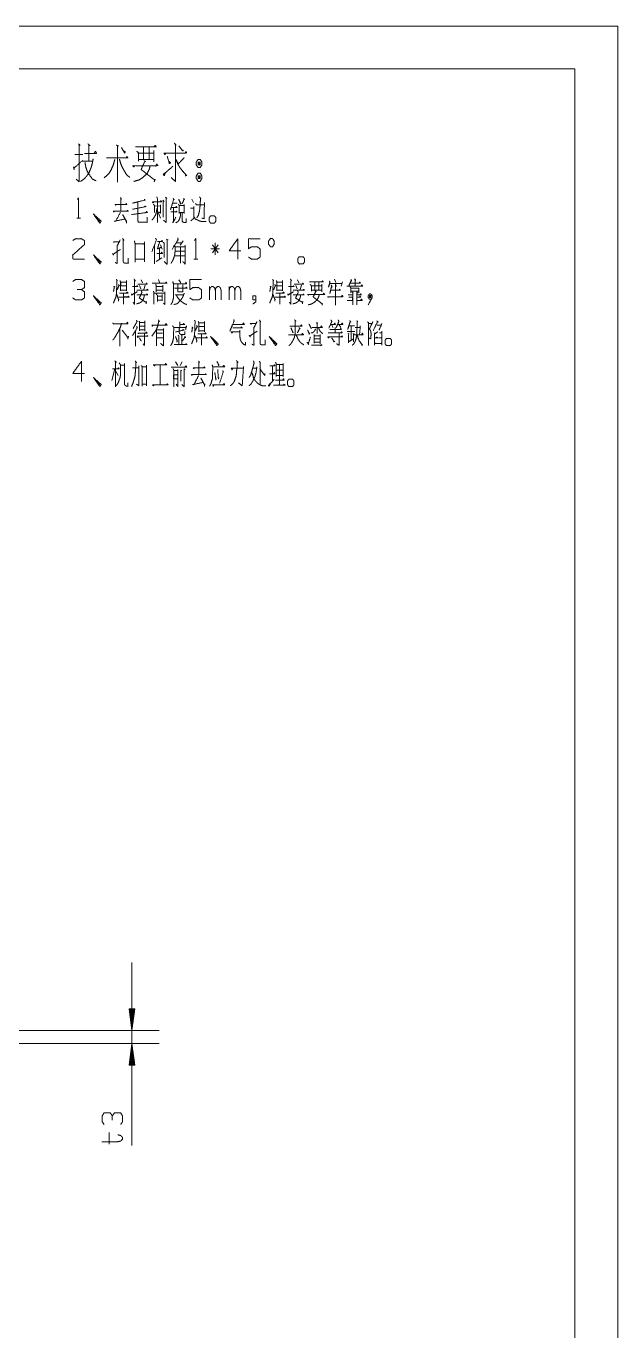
# Model space of a CAD drawing. Header units: millimetres. Extents: x 0 to 420, y 0 to 297.
# Drawn here: x 351.1 to 420, y 144.9 to 297 of the extents above; entities that cross this region are included whole.
import ezdxf

# ---------------------------------------------------------------- set-up
doc = ezdxf.new("R2010")
doc.units = ezdxf.units.MM
doc.layers.add('101', color=7, linetype='Continuous', true_color=0xffffff)

msp = doc.modelspace()

# ---------------------------------------------------------------- linework, layer by layer
at = {"layer": '101', "color": 133, "linetype": 'Continuous', "lineweight": 18}
for p, q in [((420, 297), (0, 297)), ((420, 0), (420, 297)), ((415, 292), (25, 292)), ((415, 5), (415, 292))]:
    msp.add_line(p, q, dxfattribs=at)
at = {"layer": '101', "color": 72, "linetype": 'Continuous', "lineweight": 18}
for p, q in [((356.74, 282.05), (357.64, 282.05)), ((357.64, 281.26), (358.78, 281.26)), ((367.31, 277.06), (367.46, 276.91)), ((370.35, 276.83), (370.56, 276.43)), ((366.02, 276.01), (366.7, 276.03)), ((366.38, 275.38), (366.7, 274.61)), ((366.98, 276.71), (367.12, 276.56)), ((367.03, 276.61), (367.03, 274.73)), ((370.21, 275.76), (370.52, 275.76)), ((356.95, 274.61), (357.38, 274.61)), ((366.02, 271.45), (366.02, 269.27)), ((366.59, 271.07), (366.59, 269.8)), ((366.71, 271.5), (366.89, 271)), ((367.35, 272.17), (367.6, 272.1)), ((368.46, 270.77), (369.55, 270.77)), ((368.56, 271.75), (369.25, 271.75)), ((369.34, 271.95), (369.01, 271.47)), ((373.6, 271.05), (372.59, 271.05)), ((373.42, 271.52), (372.76, 270.57)), ((372.76, 271.52), (373.44, 270.57)), ((373.08, 270.32), (373.08, 271.75)), ((366.22, 269.55), (366.87, 269.97)), ((368.42, 270.22), (369.54, 270.22)), ((370.61, 269.85), (371.04, 269.85)), ((364.28, 266.78), (364.42, 266.36)), ((364.45, 267.41), (364.61, 267.06)), ((364.91, 266.81), (364.77, 266.31)), ((366.22, 266.21), (367.01, 266.21)), ((366.27, 266.63), (366.98, 266.63)), ((366.47, 267.48), (366.61, 267.13)), ((366.98, 266.81), (366.98, 266.03)), ((368.83, 267.41), (369.06, 267.06)), ((372.43, 265.08), (372.43, 266.66)), ((374.71, 265.08), (374.71, 266.66)), ((382.49, 266.78), (382.63, 266.36)), ((382.67, 267.41), (382.82, 267.06)), ((383.13, 266.81), (382.98, 266.31)), ((386.97, 267.51), (387.13, 267.13)), ((387.93, 267.18), (387.77, 266.68)), ((365.97, 265.88), (367.21, 265.88)), ((366.34, 265.53), (366.89, 265.53)), ((366.34, 265.06), (366.89, 265.06)), ((366.92, 265.73), (366.92, 264.96)), ((368.41, 265.66), (369.41, 265.66)), ((361.98, 261.75), (361.98, 259.7)), ((364.31, 262.45), (364.9, 262.45)), ((364.31, 262.02), (364.9, 262.02)), ((364.9, 262.65), (364.9, 261.45)), ((386.67, 262.17), (386.78, 261.87)), ((387.04, 261.87), (387.04, 261.25)), ((387.54, 262.17), (387.7, 261.85)), ((362.25, 261.57), (362.92, 260.7)), ((362.97, 260.87), (362.9, 260.5)), ((363.78, 261.45), (363.78, 259.7)), ((364.31, 261.6), (364.9, 261.6)), ((364.86, 261.25), (364.86, 259.8)), ((366.29, 261.2), (366.96, 261.2)), ((366.31, 260.67), (366.98, 260.67)), ((392.16, 260.65), (392.5, 260.65)), ((364.86, 259.75), (364.67, 259.97)), ((366.68, 257.53), (366.68, 255.18)), ((366.68, 257.51), (366.68, 255.18)), ((368.46, 257.88), (368.71, 257.43)), ((369.22, 257.88), (369.01, 257.43)), ((377.48, 257.11), (377.9, 257.11)), ((379.75, 257.38), (379.75, 255.56)), ((361.38, 257.03), (361.05, 255.68)), ((361.45, 256.83), (361.79, 256.26)), ((380.19, 256.91), (380.97, 256.91)), ((368.55, 255.26), (368.72, 254.98)), ((360.72, 166.69), (360.72, 168.02))]:
    msp.add_line(p, q, dxfattribs=at)
at = {"layer": '101', "color": 22, "linetype": 'Continuous', "lineweight": 18}
for p, q in [((363.38, 187.85), (363.38, 166.52)), ((363.05, 182.45), (363.05, 182.42)), ((363.05, 182.45), (363.05, 182.42)), ((363.72, 182.45), (363.05, 182.45)), ((363.05, 182.45), (363.38, 179.91)), ((363.11, 182.45), (363.11, 182.03)), ((363.16, 182.45), (363.16, 181.65)), ((363.21, 182.45), (363.21, 181.26)), ((363.26, 182.45), (363.26, 180.88)), ((363.31, 182.45), (363.31, 180.49)), ((363.36, 182.45), (363.36, 180.11)), ((363.38, 179.91), (363.72, 182.45)), ((363.41, 182.45), (363.41, 180.11)), ((363.46, 182.45), (363.46, 180.49)), ((363.51, 182.45), (363.51, 180.88)), ((363.56, 182.45), (363.56, 181.26)), ((363.61, 182.45), (363.61, 181.65)), ((363.66, 182.45), (363.66, 182.03)), ((363.71, 182.45), (363.71, 182.42)), ((363.71, 182.45), (363.71, 182.42)), ((340.89, 179.91), (366.56, 179.91)), ((340.89, 178.41), (366.56, 178.41)), ((363.38, 178.41), (363.05, 175.87)), ((363.36, 175.87), (363.36, 178.22)), ((363.72, 175.87), (363.38, 178.41)), ((363.41, 175.87), (363.41, 178.22)), ((363.16, 175.87), (363.16, 176.68)), ((363.21, 175.87), (363.21, 177.06)), ((363.26, 175.87), (363.26, 177.45)), ((363.31, 175.87), (363.31, 177.83)), ((363.46, 175.87), (363.46, 177.83)), ((363.51, 175.87), (363.51, 177.45)), ((363.56, 175.87), (363.56, 177.06)), ((363.61, 175.87), (363.61, 176.68)), ((363.05, 175.87), (363.05, 175.9)), ((363.05, 175.87), (363.05, 175.9)), ((363.05, 175.87), (363.72, 175.87)), ((363.11, 175.87), (363.11, 176.29)), ((363.66, 175.87), (363.66, 176.29)), ((363.71, 175.87), (363.71, 175.9)), ((363.71, 175.87), (363.71, 175.9))]:
    msp.add_line(p, q, dxfattribs=at)
at = {"layer": '101', "color": 72, "linetype": 'Continuous', "lineweight": 18}
for points, knots in [([(357.14, 283.28), (357.35, 283.06), (357.24, 283.21), (357.24, 278.86), (356.87, 279.16)], [0, 0, 0.058118, 0.092648, 0.910296, 1, 1]), ([(358.25, 283.28), (358.49, 283.06), (358.36, 283.13), (358.36, 281.3)], [0, 0, 0.141491, 0.207199, 1, 1]), ([(361.56, 283.13), (361.8, 283.02), (361.69, 283.06), (361.69, 278.82), (361.69, 281.63), (360.42, 281.63), (362.91, 281.63), (362.78, 281.82), (362.73, 281.63)], [0, 0, 0.022712, 0.032398, 0.397208, 0.639338, 0.748898, 0.963454, 0.983224, 1, 1]), ([(363.81, 282.91), (366.22, 282.91), (366.09, 283.1), (365.93, 282.91)], [0, 0, 0.83535, 0.914861, 1, 1]), ([(368.31, 283.36), (368.52, 283.1), (368.44, 283.25), (368.44, 278.9), (367.94, 279.35)], [0, 0, 0.060994, 0.09168, 0.877914, 1, 1]), ([(368.84, 283.06), (369.32, 282.42), (369.34, 282.53), (369.13, 282.57)], [0, 0, 0.706379, 0.80892, 1, 1]), ([(358.86, 281.52), (358.76, 281), (358.65, 280.58), (358.52, 280.25), (358.36, 279.87), (358.09, 279.5), (357.83, 279.2), (357.4, 278.9)], [0, 0, 0.172181, 0.309106, 0.425674, 0.556623, 0.704264, 0.832969, 1, 1]), ([(357.85, 282.16), (359.26, 282.16), (359.13, 282.42), (358.99, 282.2)], [0, 0, 0.716779, 0.866782, 1, 1]), ([(361.38, 281.45), (361.24, 280.92), (361, 280.32), (360.74, 279.87), (360.16, 279.31)], [0, 0, 0.214887, 0.471142, 0.678416, 1, 1]), ([(361.93, 281.48), (362.04, 281.07), (362.25, 280.55), (362.52, 280.06), (362.81, 279.61), (363.12, 279.38)], [0, 0, 0.172226, 0.40119, 0.625584, 0.842425, 1, 1]), ([(362.17, 282.83), (362.54, 282.2), (362.62, 282.35), (362.44, 282.42)], [0, 0, 0.665998, 0.819289, 1, 1]), ([(363.94, 282.42), (364.15, 282.23), (364.15, 281.26), (364.15, 281.45), (365.93, 281.45), (365.93, 281.18), (365.93, 282.5), (365.93, 282.2), (364.07, 282.2), (364.74, 282.2), (364.74, 282.87), (364.74, 281.45), (365.4, 281.45), (365.4, 282.83)], [0, 0, 0.024061, 0.106929, 0.122865, 0.273835, 0.296145, 0.407696, 0.433195, 0.590926, 0.647257, 0.704627, 0.825741, 0.882075, 1, 1]), ([(367.33, 282.16), (367.2, 282.01), (367.12, 282.2), (369.77, 282.2), (369.69, 282.38), (369.58, 282.2)], [0, 0, 0.057613, 0.116234, 0.87937, 0.937996, 1, 1]), ([(367.49, 281.82), (367.75, 280.96), (367.89, 281.07), (367.7, 281.26)], [0, 0, 0.673372, 0.803126, 1, 1]), ([(369.48, 281.67), (368.76, 280.92), (368.5, 281.48), (368.76, 280.85), (369, 280.47), (369.26, 280.13), (369.72, 279.61), (369.77, 279.61), (369.58, 279.53)], [0, 0, 0.248755, 0.397954, 0.563612, 0.670259, 0.773231, 0.939249, 0.951975, 1, 1]), ([(371.33, 281.45), (371.09, 281.45), (370.88, 281.15), (370.88, 280.81), (371.09, 280.51), (371.33, 280.51), (371.54, 280.81), (371.54, 281.15), (371.33, 281.45)], [0, 0, 0.090998, 0.231133, 0.359864, 0.5, 0.590998, 0.731133, 0.859864, 1, 1]), ([(356.58, 280.58), (356.66, 280.25), (356.61, 280.43), (357.64, 281.33)], [0, 0, 0.181314, 0.283204, 1, 1]), ([(357.91, 281.11), (357.96, 280.85), (358.01, 280.55), (358.12, 280.21), (358.28, 279.87), (358.78, 279.16), (359.21, 278.97)], [0, 0, 0.101602, 0.217186, 0.35141, 0.492967, 0.824037, 1, 1]), ([(363.73, 280.73), (363.6, 280.58), (363.46, 280.73), (366.43, 280.73), (366.27, 280.92), (366.14, 280.66)], [0, 0, 0.051206, 0.102404, 0.86189, 0.924783, 1, 1]), ([(365.48, 280.62), (365.4, 280.32), (365.16, 279.83), (364.66, 279.35), (364.18, 279.05), (363.6, 278.9)], [0, 0, 0.114099, 0.313639, 0.571349, 0.778586, 1, 1]), ([(364.79, 281.33), (364.98, 281.18), (364.9, 281.26), (364.45, 280.28), (366.04, 279.05), (366.09, 279.16), (365.98, 278.86)], [0, 0, 0.061498, 0.089673, 0.366507, 0.885946, 0.917995, 1, 1]), ([(367.28, 279.91), (367.14, 279.57), (367.01, 279.68), (368.15, 280.66)], [0, 0, 0.178048, 0.263427, 1, 1]), ([(371.54, 279.53), (371.33, 279.87), (371.09, 279.87), (370.88, 279.53), (370.88, 279.23), (371.09, 278.9), (371.33, 278.9), (371.54, 279.23), (371.54, 279.53)], [0, 0, 0.149207, 0.238507, 0.387714, 0.5, 0.649207, 0.738507, 0.887714, 1, 1]), ([(371.09, 280.81), (371.33, 280.81), (371.09, 281.15), (371.09, 280.81)], [0, 0, 0.241134, 0.658878, 1, 1]), ([(371.33, 280.81), (371.33, 281.15), (371.09, 281.15)], [0, 0, 0.585863, 1, 1]), ([(371.09, 279.53), (371.09, 279.23), (371.33, 279.23)], [0, 0, 0.557014, 1, 1]), ([(371.33, 279.53), (371.09, 279.53), (371.33, 279.23), (371.33, 279.53)], [0, 0, 0.258801, 0.674582, 1, 1]), ([(357.02, 276.78), (357.16, 276.98), (357.16, 274.61)], [0, 0, 0.093484, 1, 1]), ([(362.04, 277.01), (362.16, 276.83), (362.07, 276.91), (362.07, 275.43), (361.21, 275.43), (362.96, 275.43), (362.87, 275.53), (362.76, 275.41)], [0, 0, 0.045421, 0.069987, 0.382582, 0.566134, 0.936979, 0.965261, 1, 1]), ([(364.83, 276.83), (364.91, 276.66), (364.86, 276.71), (363.43, 276.36), (364.08, 276.51), (364.08, 274.31), (364.12, 274.16), (364.21, 274.13), (365.16, 274.13), (365.16, 274.71)], [0, 0, 0.030685, 0.042092, 0.272772, 0.377788, 0.722125, 0.746245, 0.760616, 0.910001, 1, 1]), ([(366.27, 277.08), (366.34, 276.96), (366.34, 274.11)], [0, 0, 0.047976, 1, 1]), ([(367.38, 276.96), (367.38, 274.11), (367.07, 274.36)], [0, 0, 0.875685, 1, 1]), ([(368.18, 276.91), (368.32, 276.73), (368.25, 276.81), (367.88, 275.61), (368.12, 276.36), (368.65, 276.36)], [0, 0, 0.077468, 0.112955, 0.545474, 0.817418, 1, 1]), ([(368.83, 276.83), (369.06, 276.26), (369.11, 276.33), (368.97, 276.51)], [0, 0, 0.66153, 0.759653, 1, 1]), ([(369.41, 276.93), (369.5, 276.78), (369.47, 276.86), (369.25, 276.33)], [0, 0, 0.21148, 0.31219, 1, 1]), ([(371.25, 277.08), (371.39, 276.93), (371.35, 276.58), (371.32, 276.11), (371.25, 275.43), (371.11, 274.93), (370.95, 274.66)], [0, 0, 0.080831, 0.21877, 0.405539, 0.671669, 0.875423, 1, 1]), ([(361.33, 275.41), (361.26, 275.33), (361.21, 275.43)], [0, 0, 0.476558, 1, 1]), ([(361.56, 276.21), (361.47, 276.11), (361.42, 276.21), (362.8, 276.21), (362.71, 276.33), (362.64, 276.21)], [0, 0, 0.06942, 0.128308, 0.845615, 0.925275, 1, 1]), ([(363.34, 275.03), (365.18, 275.28), (365.11, 275.41), (365, 275.28)], [0, 0, 0.857805, 0.924206, 1, 1]), ([(363.45, 275.66), (365.02, 275.96), (364.91, 276.03), (364.79, 275.91)], [0, 0, 0.83968, 0.90778, 1, 1]), ([(366.31, 275.78), (366.24, 275.41), (366.2, 275.18), (366.13, 274.98), (365.95, 274.68), (365.86, 274.56), (365.72, 274.38)], [0, 0, 0.246559, 0.393713, 0.530773, 0.755733, 0.854643, 1, 1]), ([(365.9, 276.48), (365.85, 276.36), (365.76, 276.51), (366.84, 276.51), (366.77, 276.66), (366.71, 276.51)], [0, 0, 0.079267, 0.180895, 0.810308, 0.907125, 1, 1]), ([(365.9, 276.23), (366.01, 276.08), (366.01, 275.26)], [0, 0, 0.182116, 1, 1]), ([(366.7, 276.16), (366.7, 275.18), (366.54, 275.33)], [0, 0, 0.816823, 1, 1]), ([(367.91, 275.33), (368.65, 275.33), (368.55, 275.43), (368.46, 275.31)], [0, 0, 0.712959, 0.852951, 1, 1]), ([(368, 275.86), (368.64, 275.86), (368.55, 275.98), (368.48, 275.86)], [0, 0, 0.682009, 0.846089, 1, 1]), ([(368.23, 275.83), (368.23, 274.31), (368.14, 274.08), (368.49, 274.71)], [0, 0, 0.613742, 0.711024, 1, 1]), ([(368.79, 276.26), (368.88, 276.11), (368.88, 275.16), (368.88, 275.28), (369.47, 275.28), (369.47, 275.16), (369.47, 276.21), (369.47, 276.08), (368.87, 276.08)], [0, 0, 0.046627, 0.301097, 0.334578, 0.490818, 0.524299, 0.80555, 0.839032, 1, 1]), ([(370.59, 275.98), (370.59, 274.73), (370.58, 274.58), (370.43, 274.46), (370.24, 274.31)], [0, 0, 0.681074, 0.763374, 0.866199, 1, 1]), ([(370.79, 276.33), (370.89, 276.16), (371.81, 276.16)], [0, 0, 0.182106, 1, 1]), ([(371.83, 276.43), (371.78, 274.56), (371.51, 274.61)], [0, 0, 0.874253, 1, 1]), ([(359.03, 274.88), (359.64, 274.26), (359.49, 274.26), (358.89, 275.11), (359.64, 274.03), (359.79, 274.26), (358.89, 275.11)], [0, 0, 0.178025, 0.207055, 0.420794, 0.689031, 0.745609, 1, 1]), ([(362.04, 275.28), (361.49, 274.26), (361.33, 274.26), (362.58, 274.51), (362.3, 275.03), (362.74, 274.21), (362.76, 274.36), (362.73, 274.03)], [0, 0, 0.252061, 0.28656, 0.564067, 0.693391, 0.896349, 0.929101, 1, 1]), ([(369.04, 275.21), (369.04, 274.93), (368.97, 274.66), (368.87, 274.38), (368.74, 274.21), (368.51, 274.08)], [0, 0, 0.20682, 0.42038, 0.64206, 0.803258, 1, 1]), ([(369.24, 275.21), (369.24, 274.26), (369.31, 274.16), (369.45, 274.11), (369.71, 274.11), (369.71, 274.58)], [0, 0, 0.484059, 0.546452, 0.622866, 0.757976, 1, 1]), ([(370.65, 274.71), (370.77, 274.51), (370.95, 274.43), (371.14, 274.33), (371.32, 274.26), (371.51, 274.23), (371.76, 274.21), (372.01, 274.21)], [0, 0, 0.153715, 0.279194, 0.422093, 0.547602, 0.675722, 0.838259, 1, 1]), ([(372.39, 274.26), (372.39, 274.68), (372.55, 274.88), (372.99, 274.88), (373.15, 274.68), (373.15, 274.26), (372.99, 274.03), (372.55, 274.03), (372.39, 274.26)], [0, 0, 0.152006, 0.243399, 0.401445, 0.492847, 0.644854, 0.743408, 0.901454, 1, 1]), ([(365.69, 270.67), (366.24, 272.1), (366.15, 272.25), (366.13, 272.27)], [0, 0, 0.881766, 0.982315, 1, 1]), ([(368.71, 272.3), (368.76, 272.1), (368.05, 270.97)], [0, 0, 0.134742, 1, 1]), ([(370.68, 272.02), (370.82, 272.22), (370.82, 269.85)], [0, 0, 0.093492, 1, 1]), ([(379.52, 271.27), (379.75, 271.27), (379.97, 271.6), (379.97, 271.92), (379.75, 272.25), (379.52, 272.25), (379.29, 271.92), (379.29, 271.6), (379.52, 271.27)], [0, 0, 0.08568, 0.230391, 0.351581, 0.496291, 0.581972, 0.730391, 0.851581, 1, 1]), ([(356.49, 272), (356.81, 272.22), (357.5, 272.22), (357.84, 272), (357.84, 271.52), (356.48, 270.32), (356.49, 269.85), (357.84, 269.85)], [0, 0, 0.069695, 0.19298, 0.265275, 0.350227, 0.674741, 0.759751, 1, 1]), ([(361.1, 270.5), (361.24, 270.3), (361.17, 270.4), (362.04, 270.97)], [0, 0, 0.174086, 0.261144, 1, 1]), ([(361.35, 271.9), (361.31, 271.8), (361.22, 271.85), (361.97, 271.85)], [0, 0, 0.111652, 0.218549, 1, 1]), ([(362, 272.07), (361.66, 271.37), (361.66, 269.32), (361.42, 269.45)], [0, 0, 0.250154, 0.910669, 1, 1]), ([(362.28, 272.25), (362.46, 272.05), (362.37, 272.1), (362.37, 269.57), (362.39, 269.45), (362.55, 269.37), (362.96, 269.37), (362.96, 269.95)], [0, 0, 0.063903, 0.088215, 0.692697, 0.722919, 0.765024, 0.862342, 1, 1]), ([(363.68, 271.95), (363.75, 271.62), (363.75, 269.5), (363.75, 269.82), (364.84, 269.82), (364.84, 269.5), (364.84, 271.85), (364.84, 271.6), (363.76, 271.6)], [0, 0, 0.042197, 0.311812, 0.353047, 0.492087, 0.533322, 0.831484, 0.863205, 1, 1]), ([(366.61, 271.85), (366.34, 271.02), (366.8, 271.22)], [0, 0, 0.633571, 1, 1]), ([(366.36, 271.9), (366.96, 271.9), (366.89, 272.02), (366.8, 271.9)], [0, 0, 0.66949, 0.829474, 1, 1]), ([(367.03, 271.8), (367.14, 271.7), (367.14, 270.02)], [0, 0, 0.080053, 1, 1]), ([(367.47, 272.1), (367.47, 269.25), (367.14, 269.55)], [0, 0, 0.863559, 1, 1]), ([(368.28, 271.45), (368.41, 271.27), (368.41, 270.77), (368.39, 270.55), (368.37, 270.4), (368.32, 270.17), (368.25, 269.95), (368.16, 269.72), (368.07, 269.57), (367.93, 269.35)], [0, 0, 0.095695, 0.318947, 0.419719, 0.487151, 0.590367, 0.695672, 0.803617, 0.881349, 1, 1]), ([(368.42, 271.27), (369.59, 271.27), (369.59, 271.47), (369.59, 269.27), (369.31, 269.55)], [0, 0, 0.294508, 0.345002, 0.900412, 1, 1]), ([(368.95, 271.25), (369.04, 271.27), (369.04, 269.35)], [0, 0, 0.045543, 1, 1]), ([(376.05, 270.8), (374.71, 270.8), (375.71, 272.22), (375.71, 269.85)], [0, 0, 0.24587, 0.565296, 1, 1]), ([(376.96, 270.07), (377.3, 269.85), (377.99, 269.85), (378.32, 270.07), (378.32, 271.02), (377.99, 271.27), (377.3, 271.27), (376.96, 271.05), (376.96, 272.22), (378.32, 272.22)], [0, 0, 0.062231, 0.168346, 0.230572, 0.376816, 0.441262, 0.547377, 0.609608, 0.790488, 1, 1]), ([(359.03, 270.12), (359.64, 269.5), (359.49, 269.5), (358.89, 270.35), (359.64, 269.27), (359.79, 269.5), (358.89, 270.35)], [0, 0, 0.178025, 0.207055, 0.420794, 0.689031, 0.745609, 1, 1]), ([(366.27, 270.5), (366.94, 270.5), (366.84, 270.65), (366.77, 270.5)], [0, 0, 0.657714, 0.837599, 1, 1]), ([(382.72, 269.5), (382.72, 269.92), (382.87, 270.12), (383.32, 270.12), (383.48, 269.92), (383.48, 269.5), (383.32, 269.27), (382.87, 269.27), (382.72, 269.5)], [0, 0, 0.152004, 0.243404, 0.401447, 0.492848, 0.644851, 0.743404, 0.901447, 1, 1]), ([(357.5, 266.28), (357.84, 266.51), (357.84, 267.23), (357.5, 267.46), (356.81, 267.46), (356.48, 267.23)], [0, 0, 0.153873, 0.429854, 0.583727, 0.846127, 1, 1]), ([(356.49, 265.31), (356.81, 265.08), (357.5, 265.08), (357.84, 265.31), (357.84, 266.03), (357.5, 266.28), (356.99, 266.28)], [0, 0, 0.124125, 0.343695, 0.472452, 0.703386, 0.836738, 1, 1]), ([(361.56, 267.48), (361.68, 267.31), (361.63, 267.38), (361.58, 265.81), (361.51, 265.41), (361.35, 265.03), (361.22, 264.71)], [0, 0, 0.070423, 0.100605, 0.618414, 0.751883, 0.885732, 1, 1]), ([(361.26, 266.68), (361.4, 266.58), (361.33, 266.63), (361.24, 266.08)], [0, 0, 0.212004, 0.318014, 1, 1]), ([(361.81, 266.86), (361.93, 266.73), (361.89, 266.78), (361.66, 266.26)], [0, 0, 0.2171, 0.292679, 1, 1]), ([(362, 267.33), (362.05, 267.18), (362.05, 266.13), (362.05, 266.23), (362.73, 266.23), (362.73, 266.13), (362.73, 267.33), (362.73, 267.16), (362.07, 267.16), (362.07, 266.73), (362.71, 266.73)], [0, 0, 0.030767, 0.23382, 0.253156, 0.383048, 0.402384, 0.634447, 0.668289, 0.79476, 0.876951, 1, 1]), ([(363.43, 266.63), (364.08, 266.63), (363.99, 266.73), (363.92, 266.63)], [0, 0, 0.718773, 0.865416, 1, 1]), ([(363.62, 267.51), (363.78, 267.31), (363.69, 267.38), (363.69, 264.56), (363.52, 264.81)], [0, 0, 0.072957, 0.106042, 0.912582, 1, 1]), ([(363.96, 266.23), (365.25, 266.23), (365.16, 266.33), (365.07, 266.23)], [0, 0, 0.828595, 0.914307, 1, 1]), ([(364.08, 266.93), (365.14, 266.93), (365.09, 267.06), (365.02, 266.93)], [0, 0, 0.79149, 0.892828, 1, 1]), ([(365.72, 267.03), (367.46, 267.03), (367.37, 267.18), (367.3, 267.03)], [0, 0, 0.835959, 0.919978, 1, 1]), ([(366.15, 266.91), (366.22, 266.71), (366.22, 266.03)], [0, 0, 0.239107, 1, 1]), ([(368.23, 266.96), (368.23, 265.41), (368.21, 265.28), (368.12, 264.91), (368.05, 264.73), (367.93, 264.56)], [0, 0, 0.628904, 0.680132, 0.836451, 0.913039, 1, 1]), ([(368.14, 267.21), (368.21, 266.96), (369.73, 266.96), (369.7, 267.16), (369.63, 267.03)], [0, 0, 0.122176, 0.836962, 0.932472, 1, 1]), ([(368.34, 266.46), (369.8, 266.46), (369.71, 266.58), (369.63, 266.46)], [0, 0, 0.827327, 0.913657, 1, 1]), ([(368.72, 266.86), (368.72, 266.03), (369.31, 266.03), (369.31, 266.83)], [0, 0, 0.373596, 0.63773, 1, 1]), ([(370.13, 265.31), (370.47, 265.08), (371.16, 265.08), (371.5, 265.31), (371.5, 266.26), (371.16, 266.51), (370.47, 266.51), (370.13, 266.28), (370.13, 267.46), (371.5, 267.46)], [0, 0, 0.062231, 0.168346, 0.230572, 0.376816, 0.441262, 0.547377, 0.609608, 0.790488, 1, 1]), ([(372.43, 266.18), (372.48, 266.46), (372.66, 266.63), (372.85, 266.63), (373.03, 266.46), (373.1, 266.18), (373.1, 265.08)], [0, 0, 0.118877, 0.224466, 0.306994, 0.41257, 0.533094, 1, 1]), ([(373.1, 266.18), (373.15, 266.46), (373.33, 266.63), (373.54, 266.63), (373.7, 266.46), (373.77, 266.18), (373.77, 265.08)], [0, 0, 0.118605, 0.223938, 0.313768, 0.413928, 0.534173, 1, 1]), ([(374.71, 266.18), (374.76, 266.46), (374.93, 266.63), (375.13, 266.63), (375.31, 266.46), (375.38, 266.18), (375.38, 265.08)], [0, 0, 0.11888, 0.224456, 0.306984, 0.412572, 0.533096, 1, 1]), ([(375.38, 266.18), (375.43, 266.46), (375.61, 266.63), (375.82, 266.63), (375.98, 266.46), (376.05, 266.18), (376.05, 265.08)], [0, 0, 0.118603, 0.223949, 0.313763, 0.413923, 0.534169, 1, 1]), ([(379.77, 267.48), (379.89, 267.31), (379.84, 267.38), (379.79, 265.81), (379.72, 265.41), (379.56, 265.03), (379.43, 264.71)], [0, 0, 0.070423, 0.100605, 0.618416, 0.751887, 0.885731, 1, 1]), ([(379.47, 266.68), (379.61, 266.58), (379.54, 266.63), (379.45, 266.08)], [0, 0, 0.212003, 0.318011, 1, 1]), ([(380.02, 266.86), (380.14, 266.73), (380.11, 266.78), (379.88, 266.26)], [0, 0, 0.217072, 0.292654, 1, 1]), ([(380.21, 267.33), (380.27, 267.18), (380.27, 266.13), (380.27, 266.23), (380.94, 266.23), (380.94, 266.13), (380.94, 267.33), (380.94, 267.16), (380.28, 267.16), (380.28, 266.73), (380.92, 266.73)], [0, 0, 0.030767, 0.23382, 0.253156, 0.383048, 0.402384, 0.634447, 0.668289, 0.79476, 0.876951, 1, 1]), ([(381.64, 266.63), (382.29, 266.63), (382.21, 266.73), (382.14, 266.63)], [0, 0, 0.718754, 0.865393, 1, 1]), ([(381.83, 267.51), (381.99, 267.31), (381.91, 267.38), (381.91, 264.56), (381.73, 264.81)], [0, 0, 0.072957, 0.106051, 0.912589, 1, 1]), ([(382.17, 266.23), (383.46, 266.23), (383.37, 266.33), (383.28, 266.23)], [0, 0, 0.8286, 0.914309, 1, 1]), ([(382.29, 266.93), (383.36, 266.93), (383.3, 267.06), (383.23, 266.93)], [0, 0, 0.79149, 0.892828, 1, 1]), ([(384.08, 267.18), (385.68, 267.18), (385.6, 267.31), (385.49, 267.18)], [0, 0, 0.835345, 0.914861, 1, 1]), ([(384.16, 266.86), (384.31, 266.73), (384.31, 266.08), (384.31, 266.21), (385.49, 266.21), (385.49, 266.03), (385.49, 266.91), (385.49, 266.71), (384.25, 266.71), (384.69, 266.71), (384.69, 267.16), (384.69, 266.21), (385.14, 266.21), (385.14, 267.13)], [0, 0, 0.024065, 0.106929, 0.122865, 0.273837, 0.296147, 0.407696, 0.433192, 0.590926, 0.647262, 0.704631, 0.825743, 0.882074, 1, 1]), ([(386.37, 267.28), (386.46, 267.18), (386.28, 266.58), (386.42, 266.98), (387.84, 266.98)], [0, 0, 0.051388, 0.292215, 0.455562, 1, 1]), ([(386.6, 266.83), (386.71, 266.56), (386.64, 266.68), (386.44, 265.81), (386.53, 266.21), (387.66, 266.21), (387.59, 266.33), (387.54, 266.21)], [0, 0, 0.093423, 0.138941, 0.423051, 0.552897, 0.911448, 0.956966, 1, 1]), ([(387.08, 266.91), (387.2, 266.68), (387.11, 266.78), (387.11, 264.48)], [0, 0, 0.095449, 0.14505, 1, 1]), ([(388.42, 266.68), (390.27, 266.68), (390.2, 266.83), (390.08, 266.71)], [0, 0, 0.844507, 0.919967, 1, 1]), ([(388.88, 267.48), (388.98, 267.28), (388.95, 267.38), (388.66, 266.78)], [0, 0, 0.227358, 0.333874, 1, 1]), ([(388.79, 266.61), (388.88, 266.51), (388.88, 265.91), (388.88, 266.11), (389.81, 266.11), (389.81, 265.91), (389.81, 266.46), (388.86, 266.46)], [0, 0, 0.03733, 0.205175, 0.261122, 0.52319, 0.579136, 0.732994, 1, 1]), ([(388.86, 267.03), (389.99, 267.03), (389.94, 267.18), (389.87, 267.06)], [0, 0, 0.788906, 0.899853, 1, 1]), ([(389.32, 267.53), (389.46, 267.38), (389.39, 267.48), (389.39, 266.73)], [0, 0, 0.191112, 0.304654, 1, 1]), ([(359.03, 265.36), (359.64, 264.73), (359.49, 264.73), (358.89, 265.58), (359.64, 264.51), (359.79, 264.73), (358.89, 265.58)], [0, 0, 0.178025, 0.207055, 0.420794, 0.689031, 0.745609, 1, 1]), ([(361.63, 265.66), (361.84, 265.08), (361.84, 265.18), (361.81, 264.93)], [0, 0, 0.634855, 0.738446, 1, 1]), ([(361.84, 265.41), (363.06, 265.41), (362.97, 265.53), (362.88, 265.43), (362.39, 265.43), (362.39, 265.91), (362.39, 264.58)], [0, 0, 0.320853, 0.361123, 0.396236, 0.526437, 0.651407, 1, 1]), ([(361.93, 265.88), (362.92, 265.88), (362.83, 266.01), (362.74, 265.91)], [0, 0, 0.775498, 0.895442, 1, 1]), ([(363.32, 265.81), (363.38, 265.61), (363.36, 265.68), (364.01, 266.03)], [0, 0, 0.201732, 0.276852, 1, 1]), ([(364.83, 265.63), (364.79, 265.43), (364.74, 265.26), (364.67, 265.08), (364.49, 264.86), (364.28, 264.73), (364.12, 264.68), (363.92, 264.63)], [0, 0, 0.137747, 0.261762, 0.389762, 0.583802, 0.750788, 0.863849, 1, 1]), ([(363.94, 265.66), (365.23, 265.66), (365.14, 265.78), (365.09, 265.68)], [0, 0, 0.828928, 0.927277, 1, 1]), ([(364.45, 266.11), (364.56, 266.01), (364.24, 265.31), (365.04, 264.78), (365.07, 264.91), (365.04, 264.61)], [0, 0, 0.063381, 0.397728, 0.812149, 0.868641, 1, 1]), ([(365.88, 266.11), (365.94, 265.96), (365.94, 264.58)], [0, 0, 0.103714, 1, 1]), ([(366.2, 265.78), (366.34, 265.63), (366.34, 264.91)], [0, 0, 0.221393, 1, 1]), ([(367.21, 266.03), (367.21, 264.56), (367.05, 264.71)], [0, 0, 0.8709, 1, 1]), ([(369.47, 265.86), (369.38, 265.61), (369.31, 265.43), (369.2, 265.26), (369.08, 265.06), (368.92, 264.93), (368.76, 264.73), (368.62, 264.63), (368.46, 264.58), (368.28, 264.56)], [0, 0, 0.141804, 0.242733, 0.352154, 0.477923, 0.586111, 0.722773, 0.815376, 0.904549, 1, 1]), ([(368.58, 265.61), (368.65, 265.43), (369.01, 264.98), (369.24, 264.83), (369.4, 264.71), (369.57, 264.61), (369.78, 264.56)], [0, 0, 0.113786, 0.458783, 0.624216, 0.746187, 0.868611, 1, 1]), ([(377.81, 265.08), (377.48, 265.08), (377.48, 265.56), (377.81, 265.56), (377.81, 264.86), (377.48, 264.61)], [0, 0, 0.148245, 0.357928, 0.506173, 0.815183, 1, 1]), ([(379.84, 265.66), (380.05, 265.08), (380.05, 265.18), (380.02, 264.93)], [0, 0, 0.634855, 0.738446, 1, 1]), ([(380.05, 265.41), (381.27, 265.41), (381.18, 265.53), (381.1, 265.43), (380.6, 265.43), (380.6, 265.91), (380.6, 264.58)], [0, 0, 0.32085, 0.361125, 0.396231, 0.526442, 0.65141, 1, 1]), ([(380.14, 265.88), (381.13, 265.88), (381.04, 266.01), (380.95, 265.91)], [0, 0, 0.775505, 0.895445, 1, 1]), ([(381.53, 265.81), (381.59, 265.61), (381.57, 265.68), (382.22, 266.03)], [0, 0, 0.201732, 0.276852, 1, 1]), ([(383.04, 265.63), (383, 265.43), (382.95, 265.26), (382.88, 265.08), (382.7, 264.86), (382.49, 264.73), (382.33, 264.68), (382.14, 264.63)], [0, 0, 0.137744, 0.261755, 0.389752, 0.583786, 0.750768, 0.863853, 1, 1]), ([(382.15, 265.66), (383.44, 265.66), (383.36, 265.78), (383.3, 265.68)], [0, 0, 0.828936, 0.927274, 1, 1]), ([(382.67, 266.11), (382.77, 266.01), (382.45, 265.31), (383.25, 264.78), (383.28, 264.91), (383.25, 264.61)], [0, 0, 0.063381, 0.397731, 0.81214, 0.868638, 1, 1]), ([(384.02, 265.73), (383.93, 265.63), (383.85, 265.73), (385.83, 265.73), (385.72, 265.86), (385.63, 265.68)], [0, 0, 0.0512, 0.10239, 0.861881, 0.924775, 1, 1]), ([(385.19, 265.66), (385.14, 265.46), (384.98, 265.13), (384.64, 264.81), (384.32, 264.61), (383.93, 264.51)], [0, 0, 0.114107, 0.313639, 0.571349, 0.778588, 1, 1]), ([(384.73, 266.13), (384.85, 266.03), (384.8, 266.08), (384.5, 265.43), (385.56, 264.61), (385.6, 264.68), (385.53, 264.48)], [0, 0, 0.061493, 0.089662, 0.366501, 0.885931, 0.91799, 1, 1]), ([(386.3, 265.46), (386.25, 265.38), (386.18, 265.46), (388, 265.46), (387.87, 265.63), (387.8, 265.46)], [0, 0, 0.037979, 0.080592, 0.833332, 0.921955, 1, 1]), ([(388.56, 265.68), (389.12, 265.68), (389.07, 265.68), (389.11, 265.68), (389.11, 265.41), (388.65, 265.41), (389.07, 265.41), (389.07, 265.03), (388.47, 265.03)], [0, 0, 0.202812, 0.221832, 0.234522, 0.333126, 0.497928, 0.650041, 0.784513, 1, 1]), ([(389.04, 266.03), (389.14, 265.88), (389.11, 265.96), (389.11, 264.51)], [0, 0, 0.107027, 0.155322, 1, 1]), ([(389.57, 266.03), (389.69, 265.88), (389.6, 265.96), (389.6, 264.51), (389.6, 265.68), (390.11, 265.68), (390.04, 265.81), (389.95, 265.68)], [0, 0, 0.051922, 0.082869, 0.470095, 0.783882, 0.920759, 0.959113, 1, 1]), ([(389.57, 265.41), (390.04, 265.41), (389.95, 265.53), (389.94, 265.41)], [0, 0, 0.63078, 0.833138, 1, 1]), ([(389.57, 265.03), (390.22, 265.03), (390.13, 265.21), (390.04, 265.06)], [0, 0, 0.638562, 0.829994, 1, 1]), ([(391.21, 265.16), (391.06, 265.16), (390.91, 265.36), (390.91, 265.58), (391.06, 265.78), (391.21, 265.78), (391.37, 265.58), (391.37, 265.36), (390.91, 264.51)], [0, 0, 0.057357, 0.160991, 0.252241, 0.355868, 0.413226, 0.516863, 0.608114, 1, 1]), ([(391.21, 265.36), (391.21, 265.58), (391.06, 265.58)], [0, 0, 0.614035, 1, 1]), ([(391.06, 265.36), (391.21, 265.36), (391.06, 265.58), (391.06, 265.36)], [0, 0, 0.223714, 0.644092, 1, 1]), ([(361.15, 262.4), (361.21, 262.3), (362.9, 262.3), (362.87, 262.5), (362.76, 262.37)], [0, 0, 0.051989, 0.83141, 0.924706, 1, 1]), ([(362.16, 262.3), (362.16, 262.37), (362.04, 261.92), (361.84, 261.5), (361.72, 261.27), (361.58, 261.05), (361.45, 260.8), (361.29, 260.57), (361.15, 260.4)], [0, 0, 0.032458, 0.234407, 0.436628, 0.547735, 0.662718, 0.783421, 0.902653, 1, 1]), ([(363.94, 262.02), (363.99, 261.82), (363.45, 260.92)], [0, 0, 0.164131, 1, 1]), ([(363.92, 262.72), (363.99, 262.57), (363.52, 261.75)], [0, 0, 0.148204, 1, 1]), ([(364.21, 262.62), (364.28, 262.45), (364.28, 261.47)], [0, 0, 0.16218, 1, 1]), ([(365.86, 262.15), (365.76, 262.02), (365.72, 262.15), (367.47, 262.15), (367.35, 262.32), (367.26, 262.17)], [0, 0, 0.067398, 0.120809, 0.840287, 0.928419, 1, 1]), ([(366.47, 262.75), (366.59, 262.57), (366.52, 262.65), (366.39, 262.07), (366.22, 261.62), (366.06, 261.35), (365.71, 260.87)], [0, 0, 0.093232, 0.138065, 0.393919, 0.604228, 0.74243, 1, 1]), ([(366.24, 259.72), (366.24, 261.75), (366.24, 261.6), (367.07, 261.6), (367.07, 261.75), (367.07, 259.82), (367.05, 259.72), (366.7, 260.02)], [0, 0, 0.358666, 0.385231, 0.532374, 0.558939, 0.899892, 0.91788, 1, 1]), ([(368.12, 262.07), (368.25, 261.87), (368.23, 260.67), (368.14, 260.27), (368.07, 260.05), (367.89, 259.75)], [0, 0, 0.096818, 0.590906, 0.75955, 0.856649, 1, 1]), ([(368.25, 261.87), (369.71, 261.87), (369.73, 262.05), (369.63, 261.62)], [0, 0, 0.704981, 0.789502, 1, 1]), ([(368.46, 261.35), (369.45, 261.57), (369.33, 261.62), (369.29, 261.55)], [0, 0, 0.824323, 0.932672, 1, 1]), ([(368.87, 261.8), (368.95, 261.7), (368.9, 261.72), (368.9, 261.25), (368.92, 261.15), (369.08, 261.05), (369.54, 261.05), (369.54, 261.4)], [0, 0, 0.075559, 0.108743, 0.377714, 0.435204, 0.541603, 0.801818, 1, 1]), ([(368.97, 262.52), (368.97, 261.87), (368.97, 262.2), (369.55, 262.2), (369.41, 262.32), (369.34, 262.22)], [0, 0, 0.347683, 0.521519, 0.833521, 0.934491, 1, 1]), ([(370.66, 262.72), (370.79, 262.55), (370.74, 262.62), (370.68, 261.05), (370.61, 260.65), (370.45, 260.27), (370.33, 259.95)], [0, 0, 0.070416, 0.10059, 0.618408, 0.751879, 0.88573, 1, 1]), ([(370.36, 261.92), (370.51, 261.82), (370.43, 261.87), (370.35, 261.32)], [0, 0, 0.212003, 0.318011, 1, 1]), ([(370.91, 262.1), (371.04, 261.97), (371, 262.02), (370.77, 261.5)], [0, 0, 0.2171, 0.292679, 1, 1]), ([(371.11, 262.57), (371.16, 262.42), (371.16, 261.37), (371.16, 261.47), (371.83, 261.47), (371.83, 261.37), (371.83, 262.57), (371.83, 262.4), (371.18, 262.4), (371.18, 261.97), (371.81, 261.97)], [0, 0, 0.030769, 0.233822, 0.253158, 0.383042, 0.402378, 0.63444, 0.668282, 0.794752, 0.876943, 1, 1]), ([(375.24, 262.8), (375.31, 262.55), (375.29, 262.62), (374.79, 261.45), (375.11, 262.22), (376.47, 262.22), (376.37, 262.4), (376.28, 262.2)], [0, 0, 0.061364, 0.079563, 0.380701, 0.578576, 0.900023, 0.948352, 1, 1]), ([(375.15, 261.82), (376.24, 261.82), (376.14, 261.95), (376.05, 261.8)], [0, 0, 0.764254, 0.878572, 1, 1]), ([(377.28, 262.37), (377.25, 262.27), (377.16, 262.32), (377.9, 262.32)], [0, 0, 0.111652, 0.218549, 1, 1]), ([(377.94, 262.55), (377.6, 261.85), (377.6, 259.8), (377.35, 259.92)], [0, 0, 0.250154, 0.910669, 1, 1]), ([(378.22, 262.72), (378.4, 262.52), (378.31, 262.57), (378.31, 260.05), (378.32, 259.92), (378.48, 259.85), (378.89, 259.85), (378.89, 260.42)], [0, 0, 0.063897, 0.088209, 0.692695, 0.722917, 0.765023, 0.862341, 1, 1]), ([(382.33, 262.77), (382.49, 262.62), (382.4, 262.65), (382.4, 261.02), (382.33, 260.87), (382.29, 260.65), (382.15, 260.37), (381.99, 260.1), (381.87, 259.92), (381.66, 259.75)], [0, 0, 0.063464, 0.090124, 0.561783, 0.60991, 0.676018, 0.765769, 0.857981, 0.920189, 1, 1]), ([(381.78, 262.02), (383.21, 262.02), (383.11, 262.2), (383.04, 262.02)], [0, 0, 0.784463, 0.896583, 1, 1]), ([(381.91, 261.82), (382.14, 261.25), (382.15, 261.32), (382.05, 261.5)], [0, 0, 0.687328, 0.772877, 1, 1]), ([(382.86, 261.85), (382.97, 261.72), (382.9, 261.75), (382.67, 261.25)], [0, 0, 0.207707, 0.30272, 1, 1]), ([(384.01, 262.27), (384.25, 261.82), (384.27, 261.87), (384.25, 261.72)], [0, 0, 0.715607, 0.789518, 1, 1]), ([(384.77, 261.72), (384.69, 261.5), (384.55, 261.35), (384.41, 261.25), (384.25, 261.22)], [0, 0, 0.303836, 0.569437, 0.792543, 1, 1]), ([(384.85, 262.42), (385, 262.37), (384.98, 262.4), (384.98, 261.15), (384.98, 261.87), (384.39, 261.87), (385.56, 261.87), (385.44, 262.05), (385.38, 261.95)], [0, 0, 0.035436, 0.04267, 0.337969, 0.509244, 0.64704, 0.92263, 0.973262, 1, 1]), ([(385.14, 261.87), (385.17, 261.7), (385.26, 261.5), (385.4, 261.32), (385.63, 261.15)], [0, 0, 0.195995, 0.436004, 0.682959, 1, 1]), ([(386.55, 262.75), (386.69, 262.62), (386.33, 261.8)], [0, 0, 0.173753, 1, 1]), ([(386.42, 261.62), (387.77, 261.62), (387.71, 261.8), (387.66, 261.62)], [0, 0, 0.786012, 0.893006, 1, 1]), ([(386.55, 262.22), (387.09, 262.22), (387.02, 262.4), (386.92, 262.22)], [0, 0, 0.582111, 0.78262, 1, 1]), ([(387.41, 262.77), (387.5, 262.57), (387.18, 261.87)], [0, 0, 0.221411, 1, 1]), ([(387.34, 262.22), (387.96, 262.22), (387.87, 262.4), (387.78, 262.2)], [0, 0, 0.598659, 0.788377, 1, 1]), ([(388.77, 262.67), (388.88, 262.5), (388.81, 262.55), (388.52, 261.62), (388.65, 262.05), (389.3, 262.05), (388.91, 262.05), (388.91, 260.4), (388.91, 261.4), (388.45, 261.4), (389.35, 261.4)], [0, 0, 0.030292, 0.043111, 0.186306, 0.251835, 0.348651, 0.406211, 0.650481, 0.798523, 0.866555, 1, 1]), ([(389.6, 262.65), (389.71, 262.55), (389.64, 262.57), (389.57, 261.02), (389.5, 260.57), (389.37, 260.2), (389.23, 259.95), (389.05, 259.8)], [0, 0, 0.046389, 0.070255, 0.56412, 0.709109, 0.834796, 0.926216, 1, 1]), ([(389.37, 261.87), (389.97, 261.87), (389.99, 262.05), (389.9, 261.05)], [0, 0, 0.337467, 0.436241, 1, 1]), ([(390.82, 262.52), (390.94, 262.45), (390.94, 259.75), (390.94, 262.32), (391.35, 262.32), (391.44, 262.52), (391.05, 261.7), (391.19, 261.47), (391.26, 261.1), (391.19, 260.55), (390.92, 260.67)], [0, 0, 0.017119, 0.336576, 0.641243, 0.68934, 0.71521, 0.823121, 0.854562, 0.89971, 0.96532, 1, 1]), ([(391.9, 262.65), (392.07, 262.5), (392, 262.55), (391.49, 261.5)], [0, 0, 0.155901, 0.214139, 1, 1]), ([(391.9, 262.15), (392.41, 262.15), (392.5, 262.32), (392.18, 261.57)], [0, 0, 0.336467, 0.465179, 1, 1]), ([(364.12, 260.77), (364.07, 260.67), (364.01, 260.85), (365.25, 260.85), (365.18, 260.92), (365.11, 260.8)], [0, 0, 0.063596, 0.166327, 0.861424, 0.919324, 1, 1]), ([(364.19, 261.22), (364.15, 261.12), (364.08, 261.22), (365.14, 261.22), (365.07, 261.35), (365, 261.25)], [0, 0, 0.068204, 0.146969, 0.828911, 0.92125, 1, 1]), ([(364.26, 260.65), (364.45, 260.3), (364.49, 260.32)], [0, 0, 0.902408, 1, 1]), ([(368.76, 260.97), (368.88, 260.85), (368.83, 260.9), (368.83, 259.87), (368.3, 259.87), (369.8, 259.87), (369.7, 259.97), (369.59, 259.87)], [0, 0, 0.048884, 0.069136, 0.354024, 0.501411, 0.918984, 0.959492, 1, 1]), ([(368.46, 260.8), (368.65, 260.32), (368.67, 260.4), (368.62, 260.17)], [0, 0, 0.624792, 0.718591, 1, 1]), ([(369.13, 261.02), (369.25, 260.9), (369.2, 260.92), (369.2, 259.85)], [0, 0, 0.13431, 0.179085, 1, 1]), ([(369.54, 260.87), (369.63, 260.67), (369.57, 260.75), (369.25, 260.3)], [0, 0, 0.25379, 0.360397, 1, 1]), ([(370.74, 260.9), (370.95, 260.32), (370.95, 260.42), (370.91, 260.17)], [0, 0, 0.63485, 0.738443, 1, 1]), ([(370.95, 260.65), (372.17, 260.65), (372.08, 260.77), (371.99, 260.67), (371.5, 260.67), (371.5, 261.15), (371.5, 259.82)], [0, 0, 0.320858, 0.361134, 0.396246, 0.526445, 0.651413, 1, 1]), ([(371.04, 261.12), (372.03, 261.12), (371.94, 261.25), (371.85, 261.15)], [0, 0, 0.775512, 0.89544, 1, 1]), ([(372.69, 260.6), (373.29, 259.97), (373.15, 259.97), (372.55, 260.82), (373.29, 259.75), (373.45, 259.97), (372.55, 260.82)], [0, 0, 0.178022, 0.207052, 0.420793, 0.68903, 0.745607, 1, 1]), ([(375.11, 261.37), (375.04, 261.22), (374.92, 261.37), (375.96, 261.37), (375.96, 261.57), (375.96, 260.9), (375.98, 260.55), (376.12, 260.2), (376.37, 259.92), (376.61, 259.8), (376.61, 260.15)], [0, 0, 0.041428, 0.089996, 0.350493, 0.40045, 0.569063, 0.656602, 0.750899, 0.843309, 0.912567, 1, 1]), ([(377.03, 260.97), (377.18, 260.77), (377.11, 260.87), (377.97, 261.45)], [0, 0, 0.174093, 0.261137, 1, 1]), ([(379.52, 260.6), (380.12, 259.97), (379.98, 259.97), (379.38, 260.82), (380.12, 259.75), (380.28, 259.97), (379.38, 260.82)], [0, 0, 0.178022, 0.207052, 0.420793, 0.68903, 0.745607, 1, 1]), ([(381.62, 261.02), (383.36, 261.02), (383.25, 261.2), (383.14, 261.02)], [0, 0, 0.808884, 0.904447, 1, 1]), ([(382.52, 260.97), (382.61, 260.8), (382.7, 260.57), (382.86, 260.32), (383, 260.15), (383.21, 259.97), (383.41, 259.85)], [0, 0, 0.133806, 0.298793, 0.501029, 0.654576, 0.842246, 1, 1]), ([(383.78, 260.15), (383.99, 259.87), (383.92, 259.97), (384.18, 260.75)], [0, 0, 0.269455, 0.364464, 1, 1]), ([(383.85, 261.57), (384.06, 261.12), (384.06, 261.2), (384.02, 261.05)], [0, 0, 0.684695, 0.787912, 1, 1]), ([(384.61, 261.05), (384.61, 260.02), (384.61, 260.17), (385.31, 260.17), (385.31, 259.97), (385.31, 261.05), (385.31, 260.9), (384.61, 260.9), (384.61, 260.55), (385.26, 260.55)], [0, 0, 0.204265, 0.234158, 0.375053, 0.414911, 0.62914, 0.659034, 0.799928, 0.869675, 1, 1]), ([(386.37, 260.75), (386.28, 260.65), (386.21, 260.77), (387.94, 260.77), (387.84, 260.9), (387.77, 260.75)], [0, 0, 0.057056, 0.118451, 0.85902, 0.929101, 1, 1]), ([(386.26, 261.25), (387.87, 261.25), (387.8, 261.37), (387.71, 261.25)], [0, 0, 0.844251, 0.919636, 1, 1]), ([(386.67, 260.65), (386.95, 260.17), (387.01, 260.27)], [0, 0, 0.830062, 1, 1]), ([(387.52, 261.2), (387.52, 259.8), (387.22, 259.97)], [0, 0, 0.801046, 1, 1]), ([(388.56, 261.22), (388.66, 261.1), (388.63, 261.15), (388.63, 260.07), (388.63, 260.2), (389.21, 260.55), (389.21, 260.2), (389.21, 261.05), (389.3, 261.1), (389.16, 261.15)], [0, 0, 0.046084, 0.063299, 0.365531, 0.400673, 0.591918, 0.690322, 0.929297, 0.957838, 1, 1]), ([(389.3, 261.02), (390.31, 261.02), (390.22, 261.2), (390.15, 261.02)], [0, 0, 0.723627, 0.864428, 1, 1]), ([(389.65, 260.92), (389.72, 260.65), (389.87, 260.32), (390.22, 259.82), (390.27, 259.85), (390.13, 259.8)], [0, 0, 0.194564, 0.437453, 0.857077, 0.897231, 1, 1]), ([(392.02, 261.37), (391.65, 261.1), (391.65, 261.25), (391.65, 259.82), (391.65, 260.02), (392.51, 260.02), (392.51, 259.8), (392.51, 261.45), (392.51, 261.25), (392.21, 261.25)], [0, 0, 0.084323, 0.1117, 0.371803, 0.408307, 0.566396, 0.607465, 0.908641, 0.945148, 1, 1]), ([(391.68, 260.65), (392.07, 260.65), (391.91, 260.75), (391.84, 260.62)], [0, 0, 0.539815, 0.80065, 1, 1]), ([(392.88, 259.97), (392.88, 260.4), (393.04, 260.6), (393.48, 260.6), (393.64, 260.4), (393.64, 259.97), (393.48, 259.75), (393.04, 259.75), (392.88, 259.97)], [0, 0, 0.152008, 0.243411, 0.401445, 0.492848, 0.644856, 0.743411, 0.901445, 1, 1]), ([(384.32, 259.8), (385.53, 259.8), (385.44, 259.87), (385.35, 259.72)], [0, 0, 0.805609, 0.883313, 1, 1]), ([(357.84, 256.51), (356.49, 256.51), (357.5, 257.93), (357.5, 255.56)], [0, 0, 0.24587, 0.565296, 1, 1]), ([(361.1, 257.06), (361.89, 257.06), (361.81, 257.18), (361.74, 257.03)], [0, 0, 0.713801, 0.851183, 1, 1]), ([(361.38, 257.98), (361.58, 257.81), (361.47, 257.91), (361.47, 254.96)], [0, 0, 0.077914, 0.121329, 1, 1]), ([(361.91, 257.73), (362.04, 257.51), (362.04, 256.26), (361.97, 255.91), (361.89, 255.76), (361.84, 255.56), (361.75, 255.38), (361.65, 255.21), (361.51, 255.06)], [0, 0, 0.090307, 0.529927, 0.655503, 0.713824, 0.78659, 0.85554, 0.927509, 1, 1]), ([(362.05, 257.46), (362.5, 257.46), (362.5, 257.66), (362.5, 255.21), (362.62, 255.11), (362.71, 255.03), (362.92, 255.03), (362.92, 255.43)], [0, 0, 0.111058, 0.161319, 0.777054, 0.817035, 0.846162, 0.899473, 1, 1]), ([(363.76, 257.96), (363.91, 257.76), (363.84, 257.86), (363.82, 257.18), (363.78, 256.68), (363.75, 256.26), (363.66, 255.91), (363.53, 255.46), (363.34, 254.98)], [0, 0, 0.07397, 0.110955, 0.314872, 0.466248, 0.595042, 0.704058, 0.844997, 1, 1]), ([(363.43, 257.18), (364.19, 257.18), (364.19, 257.38), (364.19, 255.08), (363.91, 255.26)], [0, 0, 0.211561, 0.267227, 0.907427, 1, 1]), ([(364.44, 257.43), (364.56, 257.31), (364.56, 255.03), (364.56, 255.28), (365.09, 255.28), (365.09, 255.06), (365.09, 257.46), (365.09, 257.28), (364.52, 257.28)], [0, 0, 0.026662, 0.371531, 0.40943, 0.48981, 0.523917, 0.887734, 0.914262, 1, 1]), ([(366.09, 257.53), (366.01, 257.38), (365.88, 257.53), (367.42, 257.53), (367.31, 257.66), (367.23, 257.51)], [0, 0, 0.07758, 0.164224, 0.849401, 0.922438, 1, 1]), ([(367.96, 257.26), (369.75, 257.26), (369.7, 257.41), (369.57, 257.28)], [0, 0, 0.842, 0.917045, 1, 1]), ([(368.18, 257.08), (368.25, 256.91), (368.25, 254.96), (368.25, 256.86), (368.72, 256.86), (368.72, 256.98), (368.72, 254.98), (368.72, 256.36), (368.23, 256.36), (368.23, 255.88), (368.71, 255.88)], [0, 0, 0.019945, 0.226009, 0.426789, 0.477217, 0.490426, 0.701774, 0.847076, 0.899374, 0.949568, 1, 1]), ([(369.45, 257.06), (369.57, 256.96), (369.48, 257.03), (369.48, 254.96), (369.2, 255.21)], [0, 0, 0.058331, 0.100819, 0.861605, 1, 1]), ([(371.14, 257.96), (371.27, 257.78), (371.18, 257.86), (371.18, 256.38), (370.31, 256.38), (372.06, 256.38), (371.97, 256.48), (371.87, 256.36)], [0, 0, 0.045422, 0.069988, 0.382589, 0.566135, 0.936978, 0.965255, 1, 1]), ([(370.66, 257.16), (370.58, 257.06), (370.52, 257.16), (371.9, 257.16), (371.81, 257.28), (371.74, 257.16)], [0, 0, 0.069432, 0.128318, 0.84562, 0.925278, 1, 1]), ([(372.73, 257.51), (372.8, 257.28), (372.76, 255.86), (372.64, 255.53), (372.59, 255.31), (372.43, 255.03)], [0, 0, 0.092202, 0.649476, 0.785431, 0.875805, 1, 1]), ([(372.8, 257.28), (374.2, 257.28), (374.09, 257.46), (373.95, 257.28)], [0, 0, 0.764717, 0.87679, 1, 1]), ([(373.28, 257.91), (373.52, 257.46), (373.52, 257.53), (373.47, 257.38)], [0, 0, 0.686879, 0.787186, 1, 1]), ([(375.57, 258.01), (375.75, 257.78), (375.64, 257.88), (375.62, 257.11), (375.57, 256.78), (375.55, 256.51), (375.54, 256.28), (375.45, 256.01), (375.34, 255.68), (375.22, 255.43), (375.06, 255.26), (374.86, 255.08)], [0, 0, 0.083043, 0.125344, 0.350338, 0.445915, 0.525898, 0.591404, 0.675244, 0.774469, 0.855434, 0.924076, 1, 1]), ([(375.11, 257.08), (375.04, 256.93), (374.97, 257.11), (376.37, 257.11)], [0, 0, 0.094719, 0.202521, 1, 1]), ([(376.38, 257.33), (376.23, 255.08), (375.8, 255.41)], [0, 0, 0.808463, 1, 1]), ([(377.94, 257.28), (377.83, 256.56), (377.76, 256.33), (377.72, 256.16), (377.62, 255.98), (377.53, 255.78), (377.48, 255.63), (377.35, 255.43), (377.25, 255.28), (377.02, 255.06)], [0, 0, 0.296651, 0.392136, 0.464425, 0.547277, 0.635794, 0.700211, 0.795431, 0.869799, 1, 1]), ([(377.53, 257.98), (377.62, 257.76), (377.53, 257.43), (377.49, 257.26), (377.42, 257.03), (377.35, 256.78), (377.28, 256.56), (377.23, 256.36), (377.14, 256.21), (377.03, 256.03)], [0, 0, 0.116538, 0.278913, 0.36499, 0.478694, 0.603945, 0.717649, 0.817409, 0.90134, 1, 1]), ([(378.24, 257.96), (378.31, 257.78), (378.31, 255.26)], [0, 0, 0.069548, 1, 1]), ([(378.27, 257.08), (378.86, 256.28), (378.86, 256.51)], [0, 0, 0.814824, 1, 1]), ([(379.43, 257.41), (380.04, 257.41), (379.97, 257.51), (379.93, 257.38)], [0, 0, 0.704232, 0.847752, 1, 1]), ([(380.11, 257.81), (380.19, 257.66), (380.19, 256.16), (380.19, 256.28), (381.01, 256.28), (381.01, 256.16), (381.01, 257.66), (381.01, 257.56), (380.19, 257.56), (380.58, 257.56), (380.58, 255.16), (379.88, 255.16), (381.22, 255.16), (381.13, 255.21), (381.11, 255.26), (381.01, 255.11)], [0, 0, 0.016859, 0.1621, 0.174205, 0.252931, 0.265036, 0.410278, 0.419959, 0.498685, 0.536337, 0.768723, 0.837182, 0.96725, 0.977078, 0.982214, 1, 1]), ([(359.03, 255.83), (359.64, 255.21), (359.49, 255.21), (358.89, 256.06), (359.64, 254.98), (359.79, 255.21), (358.89, 256.06)], [0, 0, 0.178025, 0.207055, 0.420794, 0.689031, 0.745609, 1, 1]), ([(369.06, 256.91), (369.15, 256.83), (369.08, 256.86), (369.08, 255.61)], [0, 0, 0.080427, 0.132466, 1, 1]), ([(370.43, 256.36), (370.36, 256.28), (370.31, 256.38)], [0, 0, 0.476558, 1, 1]), ([(371.14, 256.23), (370.59, 255.21), (370.43, 255.21), (371.69, 255.46), (371.41, 255.98), (371.85, 255.16), (371.87, 255.31), (371.83, 254.98)], [0, 0, 0.252059, 0.286559, 0.56406, 0.693385, 0.896349, 0.929101, 1, 1]), ([(373.03, 256.61), (373.17, 255.81), (373.19, 255.88), (373.14, 255.73)], [0, 0, 0.774765, 0.848265, 1, 1]), ([(373.37, 256.96), (373.45, 255.98), (373.51, 256.03), (373.44, 255.88)], [0, 0, 0.803961, 0.863822, 1, 1]), ([(373.95, 256.83), (374.05, 256.68), (374.02, 256.71), (373.6, 255.38)], [0, 0, 0.113521, 0.140272, 1, 1]), ([(377.35, 256.63), (377.42, 256.46), (377.48, 256.26), (377.51, 256.08), (377.69, 255.73), (377.78, 255.63), (378.02, 255.38), (378.17, 255.26), (378.34, 255.16), (378.59, 255.08), (378.82, 255.08), (379, 255.06)], [0, 0, 0.07519, 0.157624, 0.228748, 0.384949, 0.438119, 0.578255, 0.653442, 0.734336, 0.837353, 0.928892, 1, 1]), ([(379.51, 255.28), (379.35, 255.03), (379.28, 255.11), (379.97, 255.81)], [0, 0, 0.214449, 0.289042, 1, 1]), ([(379.42, 256.48), (380.04, 256.48), (379.97, 256.63), (379.93, 256.51)], [0, 0, 0.676574, 0.857936, 1, 1]), ([(380.11, 255.73), (381.11, 255.73), (381.04, 255.91), (380.97, 255.76)], [0, 0, 0.739682, 0.87825, 1, 1]), ([(381.5, 255.21), (381.5, 255.63), (381.66, 255.83), (382.1, 255.83), (382.26, 255.63), (382.26, 255.21), (382.1, 254.98), (381.66, 254.98), (381.5, 255.21)], [0, 0, 0.152008, 0.243411, 0.401445, 0.492848, 0.644856, 0.743411, 0.901445, 1, 1]), ([(365.97, 255.16), (365.86, 255.06), (365.79, 255.18), (367.6, 255.18), (367.51, 255.31), (367.42, 255.18)], [0, 0, 0.060773, 0.120648, 0.87234, 0.93617, 1, 1]), ([(372.96, 255.21), (372.87, 255.03), (372.78, 255.18), (374.18, 255.18), (374.13, 255.33), (374.04, 255.26)], [0, 0, 0.096033, 0.181318, 0.865293, 0.94323, 1, 1]), ([(361.09, 169.98), (360.87, 170.31), (360.14, 170.31), (359.92, 169.98), (359.92, 169.29), (360.14, 168.95)], [0, 0, 0.15388, 0.429859, 0.58373, 0.846129, 1, 1]), ([(362.07, 168.97), (362.29, 169.29), (362.29, 169.98), (362.07, 170.31), (361.34, 170.31), (361.09, 169.98), (361.09, 169.47)], [0, 0, 0.124124, 0.343689, 0.47245, 0.70338, 0.836732, 1, 1]), ([(361.72, 167.77), (362.07, 167.68), (362.27, 167.49), (362.27, 167.24), (362.07, 167.03), (361.72, 166.96), (359.89, 166.96)], [0, 0, 0.107404, 0.190394, 0.264021, 0.350762, 0.457, 1, 1])]:
    msp.add_open_spline(points, degree=1, knots=knots, dxfattribs=at)

doc.saveas('drawing.dxf')
